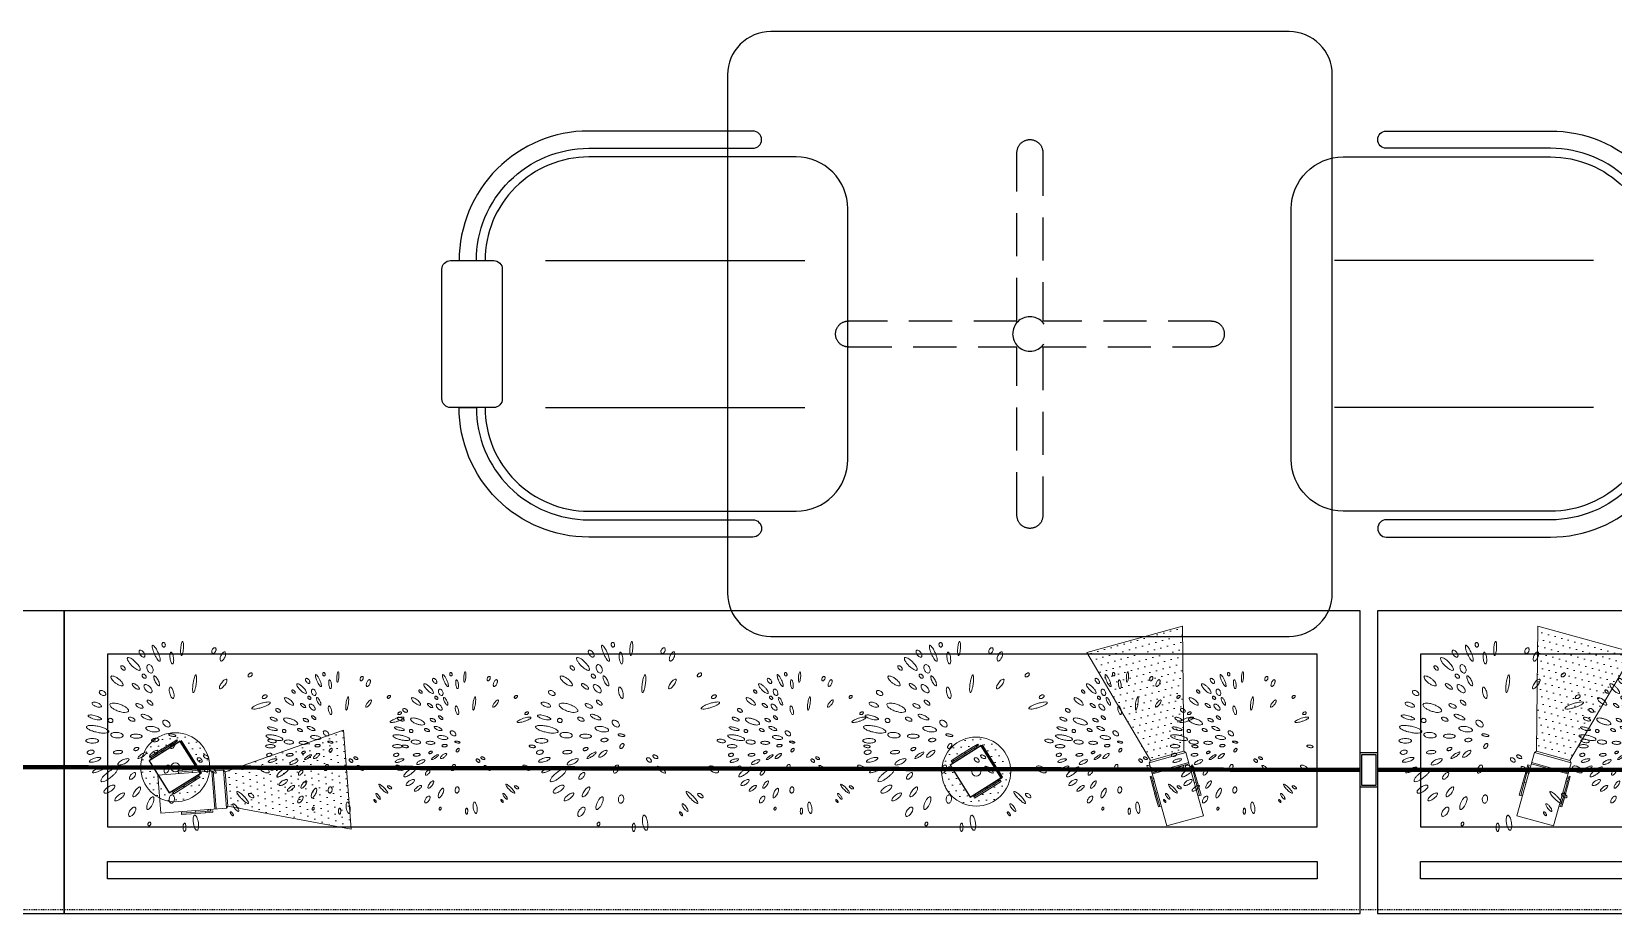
# Model space of a CAD drawing. Header units: millimetres. Extents: x 2562 to 7288, y 778 to 5635.
# Drawn here: x 4500.8 to 4683.9, y 969.2 to 1071.2 of the extents above; entities that cross this region are included whole.
import ezdxf

# ---------------------------------------------------------------- set-up
doc = ezdxf.new("R2010")
doc.units = ezdxf.units.MM
doc.set_wipeout_variables(frame=1)
doc.linetypes.add('HIDDEN', pattern=[0.375, 0.25, -0.125])
doc.linetypes.add('x-ref_base plan 1$0$C2-A104-16$0$HIDDEN', pattern=[0.375, 0.25, -0.125])
for name, color, linetype in [('0-gnl-gor2', 6, 'Continuous'), ('0-gnl-gor3', 252, 'Continuous'), ('0-gnl-gor5', 254, 'Continuous'), ('0-gnl-ust', 191, 'HIDDEN'), ('2-tef-aksesuar', 30, 'Continuous'), ('yeni string aydinlatma', 30, 'Continuous')]:
    doc.layers.add(name, color=color, linetype=linetype)
doc.layers.add('ONOFF_LI-11', color=7, linetype='Continuous', lineweight=0, true_color=0xcc33a1)
doc.linetypes.add('ZIGZAG', pattern='A,0.00254,-5.08,[131,ltypeshp.shx,S=5.08,R=0,X=-5.08,Y=0],-10.16,[131,ltypeshp.shx,S=5.08,R=180,X=5.08,Y=0],-5.08', length=20.32254)

# ---------------------------------------------------------------- blocks, each defined once
blk = doc.blocks.new('LI-11')
blk.add_wipeout([(-2.2, 3.19), (2.2, 3.19), (2.2, 0.81), (2.56, 0.81), (2.56, -2.83), (2.41, -2.83), (2.41, -2.56), (2.2, -2.56), (2.2, -4.41), (2, -4.61), (-2, -4.61), (-2.2, -4.41), (-2.2, -2.61), (-2.4, -2.61), (-2.4, -2.83), (-2.55, -2.83), (-2.56, 0.81), (-2.2, 0.81)]).dxf.layer = 'ONOFF_LI-11'
at = {"layer": 'ONOFF_LI-11', "ltscale": 3, "true_color": 0xf4cd0b}
h = blk.add_hatch(dxfattribs=at)
h.set_pattern_fill('DOTS', color=40, scale=0.5)
h.paths.add_polyline_path([(-5.75, -18.62), (5.75, -18.62), (2, -4.61), (-2, -4.61)])
at = {"layer": 'ONOFF_LI-11', "color": 251, "ltscale": 3}
for p, q in [((-2.2, 0.81), (-2.56, 0.81)), ((-2.56, 0.81), (-2.56, -0.81)), ((2.2, 0.81), (2.56, 0.81)), ((2.56, 0.81), (2.56, -0.81)), ((-2.2, -0.81), (-2.39, -0.81)), ((2.2, -0.81), (2.39, -0.81)), ((2.41, -1.95), (2.56, -1.95))]:
    blk.add_line(p, q, dxfattribs=at)
at = {"layer": 'ONOFF_LI-11', "ltscale": 3}
for points in [[(2.2, -4.41), (2.2, 3.19), (-2.2, 3.19), (-2.2, -4.41)], [(-2.2, -3.06), (2.2, -3.06)], [(-2.2, -3.21), (2.2, -3.21)], [(-2.2, -4.41), (2.2, -4.41)], [(-2, -4.61), (-2.2, -4.41)], [(-2, -4.61), (2, -4.61)], [(-2, -4.61), (2, -4.61)], [(2, -4.61), (2.2, -4.41)]]:
    blk.add_lwpolyline(points, dxfattribs=at)
at = {"layer": 'ONOFF_LI-11', "color": 251, "ltscale": 3}
for points in [[(-2.56, -1.95), (-2.56, 0.81)], [(-2.41, -1.95), (-2.38, 0.81)], [(2.41, -1.95), (2.38, 0.81)], [(2.56, -1.95), (2.56, 0.81)]]:
    blk.add_lwpolyline(points, dxfattribs=at)
for points in [[(-2.55, -2.83), (-2.4, -2.83), (-2.4, -1.95), (-2.55, -1.95)], [(-2.4, -2.21), (-2.2, -2.21), (-2.2, -2.61), (-2.4, -2.61)], [(2.2, -2.26), (2.41, -2.26), (2.41, -2.56), (2.2, -2.56)], [(2.41, -1.95), (2.56, -1.95), (2.56, -2.83), (2.41, -2.83)]]:
    blk.add_lwpolyline(points, close=True, dxfattribs=at)
at = {"layer": 'ONOFF_LI-11', "color": 40, "ltscale": 3, "true_color": 0xf4cd0b}
blk.add_lwpolyline([(-5.75, -18.62), (5.75, -18.62), (2, -4.61), (-2, -4.61), (-5.75, -18.62)], dxfattribs=at)
blk = doc.blocks.new('BP_Abelia grandiflora')
at = {"layer": '0-gnl-gor5', "lineweight": 9}
for points in [[(-0.0439, 0.2257, 0.261938), (-0.0448, 0.2249, 0.075007), (-0.0454, 0.2211, 0.035692), (-0.0451, 0.2169, 0.025978), (-0.044, 0.2111, 0.025978), (-0.0423, 0.2055, 0.035692), (-0.0406, 0.2017, 0.075007), (-0.0383, 0.1986, 0.261938), (-0.0372, 0.1982, 0.261938), (-0.0363, 0.199, 0.075007), (-0.0357, 0.2029, 0.035692), (-0.036, 0.2071, 0.025978), (-0.0371, 0.2128, 0.025978), (-0.0388, 0.2184, 0.035692), (-0.0405, 0.2223, 0.075007), (-0.0428, 0.2254, 0.261938)], [(-0.0182, 0.2289, 0.243416), (-0.0193, 0.2281, 0.082852), (-0.0205, 0.2245, 0.04109), (-0.0209, 0.2203, 0.030206), (-0.0205, 0.2146, 0.030206), (-0.0194, 0.209, 0.04109), (-0.018, 0.205, 0.082852), (-0.0159, 0.2019, 0.243416), (-0.0146, 0.2014, 0.243416), (-0.0135, 0.2022, 0.082852), (-0.0123, 0.2058, 0.04109), (-0.012, 0.21, 0.030206), (-0.0124, 0.2157, 0.030206), (-0.0135, 0.2213, 0.04109), (-0.0149, 0.2252, 0.082852), (-0.0169, 0.2284, 0.243416)], [(0.0025, 0.2302, 0.154562), (0.0008, 0.2297, 0.106795), (-0.0008, 0.2278, 0.073326), (-0.0017, 0.2253, 0.059836), (-0.002, 0.222, 0.059836), (-0.0016, 0.2187, 0.073326), (-0.0005, 0.2163, 0.106795), (0.0013, 0.2145, 0.154562), (0.003, 0.214, 0.154562), (0.0046, 0.2146, 0.106795), (0.0063, 0.2165, 0.073326), (0.0072, 0.219, 0.059836), (0.0075, 0.2223, 0.059836), (0.007, 0.2255, 0.073326), (0.0059, 0.228, 0.106795), (0.0042, 0.2298, 0.154562)], [(0.0309, 0.2284, 0.217322), (0.0291, 0.228, 0.092688), (0.0264, 0.2249, 0.049364), (0.0246, 0.2208, 0.036974), (0.023, 0.215, 0.036974), (0.0223, 0.209, 0.049364), (0.0226, 0.2045, 0.092688), (0.024, 0.2006, 0.217322), (0.0255, 0.1996, 0.217322), (0.0273, 0.2, 0.092688), (0.03, 0.2031, 0.049364), (0.0318, 0.2072, 0.036974), (0.0334, 0.213, 0.036974), (0.0341, 0.219, 0.049364), (0.0338, 0.2235, 0.092688), (0.0324, 0.2274, 0.217322)], [(0.0625, 0.2217, 0.256191), (0.0601, 0.2214, 0.077505), (0.0549, 0.2164, 0.037329), (0.0505, 0.2097, 0.027247), (0.0458, 0.1998, 0.027247), (0.0422, 0.1895, 0.037329), (0.0406, 0.1816, 0.077505), (0.0407, 0.1744, 0.256191), (0.0422, 0.1726, 0.256191), (0.0445, 0.1728, 0.077505), (0.0497, 0.1779, 0.037329), (0.0541, 0.1846, 0.027247), (0.0588, 0.1944, 0.027247), (0.0624, 0.2048, 0.037329), (0.0641, 0.2126, 0.077505), (0.0639, 0.2199, 0.256191)], [(-0.1169, 0.1861, 0.228205), (-0.1179, 0.1848, 0.088786), (-0.1179, 0.181, 0.045809), (-0.1169, 0.177, 0.034018), (-0.1147, 0.1718, 0.034018), (-0.1117, 0.167, 0.045809), (-0.109, 0.1638, 0.088786), (-0.1059, 0.1617, 0.228205), (-0.1043, 0.1617, 0.228205), (-0.1034, 0.163, 0.088786), (-0.1033, 0.1668, 0.045809), (-0.1044, 0.1708, 0.034018), (-0.1066, 0.176, 0.034018), (-0.1095, 0.1808, 0.045809), (-0.1123, 0.184, 0.088786), (-0.1154, 0.1861, 0.228205)], [(-0.0949, 0.2077, 0.206976), (-0.0962, 0.2062, 0.096084), (-0.0969, 0.2021, 0.052894), (-0.0962, 0.1976, 0.039992), (-0.0943, 0.1919, 0.039992), (-0.0914, 0.1866, 0.052894), (-0.0886, 0.183, 0.096084), (-0.0851, 0.1807, 0.206976), (-0.0831, 0.1807, 0.206976), (-0.0818, 0.1821, 0.096084), (-0.0811, 0.1862, 0.052894), (-0.0818, 0.1908, 0.039992), (-0.0837, 0.1965, 0.039992), (-0.0866, 0.2018, 0.052894), (-0.0894, 0.2054, 0.096084), (-0.0929, 0.2077, 0.206976)], [(-0.0624, 0.1861, 0.029169), (-0.0573, 0.1778, 0.03978), (-0.0528, 0.1723, 0.081053), (-0.0476, 0.1685, 0.247796), (-0.0454, 0.1685, 0.247796), (-0.0441, 0.1704, 0.081053), (-0.0445, 0.1768, 0.03978), (-0.0466, 0.1836, 0.029169), (-0.0507, 0.1924, 0.029169), (-0.0558, 0.2006, 0.03978), (-0.0603, 0.2061, 0.081053), (-0.0655, 0.21, 0.247796), (-0.0677, 0.2099, 0.247796), (-0.0689, 0.2081, 0.081053), (-0.0686, 0.2016, 0.03978), (-0.0665, 0.1949, 0.029169)], [(0.0872, 0.2131, 0.259831), (0.0859, 0.213, 0.07593), (0.0827, 0.2101, 0.036288), (0.0799, 0.2062, 0.026439), (0.0768, 0.2004, 0.026439), (0.0743, 0.1943, 0.036288), (0.0731, 0.1897, 0.07593), (0.0729, 0.1854, 0.259831), (0.0737, 0.1843, 0.259831), (0.0751, 0.1844, 0.07593), (0.0783, 0.1873, 0.036288), (0.0811, 0.1912, 0.026439), (0.0842, 0.197, 0.026439), (0.0866, 0.203, 0.036288), (0.0879, 0.2077, 0.07593), (0.088, 0.212, 0.259831)], [(0.1147, 0.1991, 0.205663), (0.1132, 0.1993, 0.096491), (0.1103, 0.1979, 0.053352), (0.1077, 0.1954, 0.040391), (0.105, 0.1915, 0.040391), (0.1029, 0.1873, 0.053352), (0.102, 0.1838, 0.096491), (0.1021, 0.1806, 0.205663), (0.103, 0.1793, 0.205663), (0.1046, 0.1791, 0.096491), (0.1075, 0.1806, 0.053352), (0.1101, 0.1831, 0.040391), (0.1128, 0.1869, 0.040391), (0.1148, 0.1912, 0.053352), (0.1158, 0.1946, 0.096491), (0.1157, 0.1979, 0.205663)], [(-0.1584, 0.1599, 0.17972), (-0.1593, 0.158, 0.103229), (-0.1587, 0.1544, 0.062965), (-0.157, 0.151, 0.049171), (-0.1537, 0.1471, 0.049171), (-0.1498, 0.144, 0.062965), (-0.1463, 0.1423, 0.103229), (-0.1427, 0.1419, 0.17972), (-0.1408, 0.1428, 0.17972), (-0.14, 0.1447, 0.103229), (-0.1405, 0.1483, 0.062965), (-0.1423, 0.1518, 0.049171), (-0.1455, 0.1556, 0.049171), (-0.1494, 0.1587, 0.062965), (-0.1529, 0.1604, 0.103229), (-0.1565, 0.1608, 0.17972)], [(-0.0361, 0.1647, 0.224678), (-0.0373, 0.1636, 0.090084), (-0.0382, 0.1598, 0.046944), (-0.0381, 0.1555, 0.034953), (-0.0369, 0.1499, 0.034953), (-0.035, 0.1445, 0.046944), (-0.0329, 0.1407, 0.090084), (-0.0301, 0.1379, 0.224678), (-0.0285, 0.1376, 0.224678), (-0.0273, 0.1387, 0.090084), (-0.0264, 0.1425, 0.046944), (-0.0265, 0.1468, 0.034953), (-0.0277, 0.1525, 0.034953), (-0.0296, 0.1579, 0.046944), (-0.0317, 0.1617, 0.090084), (-0.0345, 0.1644, 0.224678)], [(-0.0073, 0.1703, 0.208148), (-0.0086, 0.1698, 0.095716), (-0.0104, 0.1674, 0.052486), (-0.0115, 0.1642, 0.039639), (-0.0122, 0.1599, 0.039639), (-0.0122, 0.1556, 0.052486), (-0.0116, 0.1523, 0.095716), (-0.0102, 0.1497, 0.208148), (-0.0089, 0.149, 0.208148), (-0.0075, 0.1495, 0.095716), (-0.0058, 0.1519, 0.052486), (-0.0047, 0.155, 0.039639), (-0.004, 0.1593, 0.039639), (-0.004, 0.1637, 0.052486), (-0.0046, 0.1669, 0.095716), (-0.006, 0.1696, 0.208148)], [(0.0349, 0.1693, 0.191592), (0.0327, 0.169, 0.100474), (0.0295, 0.1664, 0.058435), (0.0271, 0.1626, 0.044925), (0.0251, 0.1571, 0.044925), (0.0241, 0.1513, 0.058435), (0.0242, 0.1468, 0.100474), (0.0257, 0.1429, 0.191592), (0.0274, 0.1416, 0.191592), (0.0296, 0.1419, 0.100474), (0.0328, 0.1445, 0.058435), (0.0352, 0.1483, 0.044925), (0.0372, 0.1538, 0.044925), (0.0382, 0.1596, 0.058435), (0.0381, 0.1641, 0.100474), (0.0366, 0.1679, 0.191592)], [(0.0696, 0.1689, 0.110174), (0.0678, 0.1694, 0.102587), (0.0658, 0.169, 0.093413), (0.0641, 0.1678, 0.08782), (0.0629, 0.1661, 0.08782), (0.0623, 0.164, 0.093413), (0.0624, 0.162, 0.102587), (0.0634, 0.1602, 0.110174), (0.0648, 0.159, 0.110174), (0.0666, 0.1586, 0.102587), (0.0686, 0.159, 0.093413), (0.0703, 0.1601, 0.08782), (0.0716, 0.1619, 0.08782), (0.0722, 0.1639, 0.093413), (0.072, 0.166, 0.102587), (0.0711, 0.1678, 0.110174)], [(0.1041, 0.1589, 0.219849), (0.1013, 0.1592, 0.09181), (0.0958, 0.156, 0.048525), (0.0909, 0.1509, 0.036269), (0.0857, 0.1431, 0.036269), (0.0816, 0.1346, 0.048525), (0.0797, 0.1279, 0.09181), (0.0797, 0.1215, 0.219849), (0.0813, 0.1192, 0.219849), (0.084, 0.119, 0.09181), (0.0896, 0.1222, 0.048525), (0.0944, 0.1273, 0.036269), (0.0997, 0.1351, 0.036269), (0.1038, 0.1435, 0.048525), (0.1057, 0.1503, 0.09181), (0.1057, 0.1567, 0.219849)], [(0.1382, 0.1775, 0.15118), (0.1365, 0.1782, 0.106997), (0.134, 0.1779, 0.074795), (0.1316, 0.1766, 0.061485), (0.1292, 0.1743, 0.061485), (0.1274, 0.1716, 0.074795), (0.1266, 0.169, 0.106997), (0.1268, 0.1664, 0.15118), (0.1278, 0.1649, 0.15118), (0.1295, 0.1642, 0.106997), (0.132, 0.1645, 0.074795), (0.1344, 0.1658, 0.061485), (0.1368, 0.1681, 0.061485), (0.1386, 0.1708, 0.074795), (0.1394, 0.1734, 0.106997), (0.1392, 0.176, 0.15118)], [(-0.1882, 0.1194, 0.136055), (-0.1885, 0.1183, 0.10695), (-0.1881, 0.1168, 0.081551), (-0.1873, 0.1156, 0.069671), (-0.1859, 0.1145, 0.069671), (-0.1842, 0.1138, 0.081551), (-0.1827, 0.1137, 0.10695), (-0.1813, 0.1141, 0.136055), (-0.1805, 0.1149, 0.136055), (-0.1802, 0.116, 0.10695), (-0.1805, 0.1174, 0.081551), (-0.1814, 0.1187, 0.069671), (-0.1828, 0.1198, 0.069671), (-0.1844, 0.1204, 0.081551), (-0.1859, 0.1206, 0.10695), (-0.1873, 0.1202, 0.136055)], [(-0.1503, 0.1158, 0.222164), (-0.1506, 0.1139, 0.090991), (-0.1487, 0.1099, 0.047763), (-0.1455, 0.1062, 0.035633), (-0.1404, 0.102, 0.035633), (-0.1348, 0.0986, 0.047763), (-0.1302, 0.0968, 0.090991), (-0.1258, 0.0964, 0.222164), (-0.1242, 0.0973, 0.222164), (-0.1238, 0.0992, 0.090991), (-0.1257, 0.1032, 0.047763), (-0.1289, 0.1069, 0.035633), (-0.134, 0.1111, 0.035633), (-0.1396, 0.1145, 0.047763), (-0.1442, 0.1163, 0.090991), (-0.1486, 0.1167, 0.222164)], [(-0.1156, 0.1428, 0.225102), (-0.1162, 0.1413, 0.08993), (-0.1152, 0.1376, 0.046807), (-0.1131, 0.134, 0.03484), (-0.1095, 0.1297, 0.03484), (-0.1053, 0.1259, 0.046807), (-0.1018, 0.1236, 0.08993), (-0.0982, 0.1225, 0.225102), (-0.0967, 0.123, 0.225102), (-0.0961, 0.1245, 0.08993), (-0.0971, 0.1282, 0.046807), (-0.0992, 0.1318, 0.03484), (-0.1028, 0.1361, 0.03484), (-0.1069, 0.1399, 0.046807), (-0.1104, 0.1422, 0.08993), (-0.1141, 0.1433, 0.225102)], [(-0.0742, 0.1435, 0.185857), (-0.075, 0.1421, 0.10188), (-0.0748, 0.1393, 0.060594), (-0.0736, 0.1365, 0.046923), (-0.0714, 0.1332, 0.046923), (-0.0686, 0.1304, 0.060594), (-0.066, 0.1288, 0.10188), (-0.0633, 0.1281, 0.185857), (-0.0618, 0.1286, 0.185857), (-0.061, 0.13, 0.10188), (-0.0612, 0.1328, 0.060594), (-0.0623, 0.1357, 0.046923), (-0.0646, 0.1389, 0.046923), (-0.0674, 0.1417, 0.060594), (-0.07, 0.1434, 0.10188), (-0.0727, 0.144, 0.185857)], [(-0.0304, 0.1171, 0.270783), (-0.0309, 0.1163, 0.071066), (-0.0307, 0.1129, 0.033234), (-0.0297, 0.1092, 0.024094), (-0.0277, 0.1044, 0.024094), (-0.0252, 0.0997, 0.033234), (-0.0231, 0.0966, 0.071066), (-0.0205, 0.0942, 0.270783), (-0.0196, 0.0941, 0.270783), (-0.019, 0.0949, 0.071066), (-0.0193, 0.0984, 0.033234), (-0.0203, 0.1021, 0.024094), (-0.0223, 0.1069, 0.024094), (-0.0248, 0.1115, 0.033234), (-0.0269, 0.1146, 0.071066), (-0.0294, 0.117, 0.270783)], [(-0.0097, 0.1225, 0.164937), (-0.0107, 0.1219, 0.10574), (-0.0115, 0.1203, 0.068929), (-0.0118, 0.1184, 0.055121), (-0.0115, 0.1159, 0.055121), (-0.0107, 0.1136, 0.068929), (-0.0096, 0.112, 0.10574), (-0.0081, 0.1109, 0.164937), (-0.007, 0.1108, 0.164937), (-0.006, 0.1114, 0.10574), (-0.0051, 0.113, 0.068929), (-0.0049, 0.115, 0.055121), (-0.0051, 0.1174, 0.055121), (-0.006, 0.1197, 0.068929), (-0.007, 0.1213, 0.10574), (-0.0085, 0.1224, 0.164937)], [(0.0237, 0.1248, 0.221241), (0.0221, 0.1244, 0.091319), (0.0196, 0.1216, 0.048066), (0.0178, 0.1178, 0.035885), (0.0163, 0.1124, 0.035885), (0.0156, 0.1069, 0.048066), (0.0158, 0.1028, 0.091319), (0.017, 0.0992, 0.221241), (0.0183, 0.0982, 0.221241), (0.0199, 0.0986, 0.091319), (0.0224, 0.1014, 0.048066), (0.0241, 0.1052, 0.035885), (0.0256, 0.1105, 0.035885), (0.0263, 0.1161, 0.048066), (0.0262, 0.1202, 0.091319), (0.025, 0.1238, 0.221241)], [(0.0661, 0.1221, 0.181524), (0.0647, 0.1224, 0.10285), (0.0625, 0.1216, 0.062262), (0.0604, 0.12, 0.048498), (0.0583, 0.1175, 0.048498), (0.0568, 0.1145, 0.062262), (0.0561, 0.1121, 0.10285), (0.0562, 0.1097, 0.181524), (0.057, 0.1086, 0.181524), (0.0584, 0.1082, 0.10285), (0.0606, 0.109, 0.062262), (0.0627, 0.1106, 0.048498), (0.0648, 0.1132, 0.048498), (0.0663, 0.1161, 0.062262), (0.067, 0.1186, 0.10285), (0.0669, 0.121, 0.181524)], [(0.1675, 0.1451, 0.224459), (0.1656, 0.1458, 0.090164), (0.1609, 0.1447, 0.047015), (0.1562, 0.1421, 0.035012), (0.1506, 0.1377, 0.035012), (0.1457, 0.1326, 0.047015), (0.1427, 0.1282, 0.090164), (0.1412, 0.1236, 0.224459), (0.1418, 0.1216, 0.224459), (0.1437, 0.1209, 0.090164), (0.1484, 0.122, 0.047015), (0.153, 0.1245, 0.035012), (0.1586, 0.129, 0.035012), (0.1635, 0.1341, 0.047015), (0.1665, 0.1385, 0.090164), (0.1681, 0.1431, 0.224459)], [(0.1873, 0.118, 0.167836), (0.1863, 0.1188, 0.105336), (0.1844, 0.119, 0.067731), (0.1823, 0.1185, 0.053888), (0.18, 0.1173, 0.053888), (0.178, 0.1156, 0.067731), (0.1767, 0.1139, 0.105336), (0.1762, 0.112, 0.167836), (0.1765, 0.1108, 0.167836), (0.1775, 0.1101, 0.105336), (0.1794, 0.1099, 0.067731), (0.1815, 0.1103, 0.053888), (0.1838, 0.1116, 0.053888), (0.1858, 0.1133, 0.067731), (0.1871, 0.1149, 0.105336), (0.1876, 0.1168, 0.167836)], [(-0.0318, 0.0896, 0.218092), (-0.0326, 0.0885, 0.092422), (-0.0328, 0.0851, 0.049107), (-0.0319, 0.0815, 0.036758), (-0.0299, 0.077, 0.036758), (-0.0273, 0.0729, 0.049107), (-0.0248, 0.0701, 0.092422), (-0.022, 0.0684, 0.218092), (-0.0205, 0.0685, 0.218092), (-0.0196, 0.0696, 0.092422), (-0.0195, 0.073, 0.049107), (-0.0203, 0.0766, 0.036758), (-0.0223, 0.0811, 0.036758), (-0.025, 0.0852, 0.049107), (-0.0274, 0.088, 0.092422), (-0.0303, 0.0897, 0.218092)], [(0.0052, 0.0784, 0.182227), (0.0039, 0.0779, 0.102698), (0.0023, 0.0761, 0.061989), (0.0013, 0.0736, 0.048238), (0.0008, 0.0702, 0.048238), (0.001, 0.0668, 0.061989), (0.0017, 0.0643, 0.102698), (0.003, 0.0623, 0.182227), (0.0043, 0.0617, 0.182227), (0.0056, 0.0621, 0.102698), (0.0072, 0.064, 0.061989), (0.0082, 0.0665, 0.048238), (0.0087, 0.0698, 0.048238), (0.0085, 0.0732, 0.061989), (0.0079, 0.0758, 0.102698), (0.0065, 0.0778, 0.182227)], [(0.0359, 0.0865, 0.213517), (0.0338, 0.0863, 0.093974), (0.0304, 0.0835, 0.050644), (0.0276, 0.0795, 0.038059), (0.0249, 0.0736, 0.038059), (0.0232, 0.0674, 0.050644), (0.0227, 0.0625, 0.093974), (0.0236, 0.0581, 0.213517), (0.025, 0.0567, 0.213517), (0.0271, 0.0569, 0.093974), (0.0305, 0.0597, 0.050644), (0.0333, 0.0637, 0.038059), (0.036, 0.0696, 0.038059), (0.0377, 0.0759, 0.050644), (0.0382, 0.0807, 0.093974), (0.0373, 0.0851, 0.213517)], [(0.0679, 0.0919, 0.234361), (0.0665, 0.0921, 0.086447), (0.0632, 0.0903, 0.043866), (0.0603, 0.0875, 0.032434), (0.0569, 0.0832, 0.032434), (0.0542, 0.0785, 0.043866), (0.0527, 0.0747, 0.086447), (0.0523, 0.071, 0.234361), (0.053, 0.0698, 0.234361), (0.0544, 0.0696, 0.086447), (0.0576, 0.0714, 0.043866), (0.0606, 0.0742, 0.032434), (0.0639, 0.0785, 0.032434), (0.0667, 0.0832, 0.043866), (0.0681, 0.087, 0.086447), (0.0686, 0.0907, 0.234361)], [(0.094, 0.0995, 0.190551), (0.0926, 0.0999, 0.100739), (0.0901, 0.0991, 0.058823), (0.0878, 0.0973, 0.045281), (0.0853, 0.0945, 0.045281), (0.0834, 0.0913, 0.058823), (0.0825, 0.0885, 0.100739), (0.0824, 0.0859, 0.190551), (0.0832, 0.0847, 0.190551), (0.0846, 0.0843, 0.100739), (0.0871, 0.0852, 0.058823), (0.0894, 0.0869, 0.045281), (0.0919, 0.0897, 0.045281), (0.0938, 0.0929, 0.058823), (0.0947, 0.0957, 0.100739), (0.0948, 0.0983, 0.190551)], [(0.1346, 0.0725, 0.173385), (0.1328, 0.0738, 0.104439), (0.1293, 0.0741, 0.065477), (0.1255, 0.0731, 0.051621), (0.1212, 0.0708, 0.051621), (0.1175, 0.0676, 0.065477), (0.1152, 0.0645, 0.104439), (0.1142, 0.0611, 0.173385), (0.1147, 0.059, 0.173385), (0.1165, 0.0577, 0.104439), (0.1201, 0.0574, 0.065477), (0.1238, 0.0584, 0.051621), (0.1281, 0.0607, 0.051621), (0.1318, 0.0639, 0.065477), (0.1341, 0.067, 0.104439), (0.1351, 0.0704, 0.173385)], [(0.1418, 0.0995, 0.211516), (0.1406, 0.1001, 0.094634), (0.1379, 0.0995, 0.051326), (0.1352, 0.098, 0.038641), (0.132, 0.0955, 0.038641), (0.1293, 0.0925, 0.051326), (0.1277, 0.0899, 0.094634), (0.1269, 0.0872, 0.211516), (0.1274, 0.086, 0.211516), (0.1285, 0.0855, 0.094634), (0.1313, 0.0861, 0.051326), (0.134, 0.0875, 0.038641), (0.1371, 0.0901, 0.038641), (0.1398, 0.0931, 0.051326), (0.1415, 0.0957, 0.094634), (0.1422, 0.0983, 0.211516)], [(0.1594, 0.073, 0.141068), (0.1582, 0.0738, 0.107148), (0.1564, 0.0742, 0.079281), (0.1545, 0.0738, 0.066799), (0.1524, 0.0727, 0.066799), (0.1507, 0.0711, 0.079281), (0.1497, 0.0694, 0.107148), (0.1494, 0.0676, 0.141068), (0.1499, 0.0662, 0.141068), (0.151, 0.0653, 0.107148), (0.1529, 0.065, 0.079281), (0.1548, 0.0654, 0.066799), (0.1569, 0.0665, 0.066799), (0.1586, 0.0681, 0.079281), (0.1596, 0.0698, 0.107148), (0.1598, 0.0716, 0.141068)], [(0.2035, 0.1, 0.241866), (0.2017, 0.1009, 0.08348), (0.1962, 0.1001, 0.041558), (0.1905, 0.0976, 0.030579), (0.1834, 0.0932, 0.030579), (0.1768, 0.088, 0.041558), (0.1726, 0.0835, 0.08348), (0.1699, 0.0786, 0.241866), (0.1702, 0.0766, 0.241866), (0.172, 0.0756, 0.08348), (0.1775, 0.0765, 0.041558), (0.1832, 0.0789, 0.030579), (0.1903, 0.0833, 0.030579), (0.1969, 0.0886, 0.041558), (0.2011, 0.0931, 0.08348), (0.2038, 0.098, 0.241866)], [(-0.2157, 0.0401, 0.218506), (-0.2154, 0.0389, 0.092278), (-0.2133, 0.0371, 0.048969), (-0.2106, 0.0359, 0.036642), (-0.2068, 0.0349, 0.036642), (-0.2029, 0.0344, 0.048969), (-0.1999, 0.0346, 0.092278), (-0.1974, 0.0355, 0.218506), (-0.1967, 0.0365, 0.218506), (-0.197, 0.0376, 0.092278), (-0.199, 0.0394, 0.048969), (-0.2017, 0.0406, 0.036642), (-0.2055, 0.0416, 0.036642), (-0.2095, 0.0421, 0.048969), (-0.2124, 0.0419, 0.092278), (-0.215, 0.041, 0.218506)], [(-0.1458, 0.0585, 0.14574), (-0.1458, 0.0563, 0.107166), (-0.1443, 0.0536, 0.077192), (-0.1418, 0.0515, 0.064269), (-0.1383, 0.05, 0.064269), (-0.1344, 0.0494, 0.077192), (-0.1312, 0.0498, 0.107166), (-0.1285, 0.0512, 0.14574), (-0.1273, 0.0531, 0.14574), (-0.1273, 0.0554, 0.107166), (-0.1288, 0.0581, 0.077192), (-0.1313, 0.0601, 0.064269), (-0.1348, 0.0617, 0.064269), (-0.1387, 0.0623, 0.077192), (-0.1419, 0.0619, 0.107166), (-0.1446, 0.0604, 0.14574)], [(-0.0748, 0.0608, 0.17178), (-0.0753, 0.059, 0.104715), (-0.0743, 0.0561, 0.066124), (-0.0723, 0.0535, 0.052265), (-0.0692, 0.0509, 0.052265), (-0.0655, 0.0491, 0.066124), (-0.0623, 0.0483, 0.104715), (-0.0593, 0.0486, 0.17178), (-0.0578, 0.0498, 0.17178), (-0.0574, 0.0516, 0.104715), (-0.0583, 0.0544, 0.066124), (-0.0603, 0.057, 0.052265), (-0.0635, 0.0596, 0.052265), (-0.0672, 0.0615, 0.066124), (-0.0703, 0.0622, 0.104715), (-0.0733, 0.0619, 0.17178)], [(-0.0205, 0.0374, 0.159367), (-0.0211, 0.0362, 0.106385), (-0.0211, 0.0342, 0.071268), (-0.0202, 0.0322, 0.05759), (-0.0187, 0.0301, 0.05759), (-0.0166, 0.0284, 0.071268), (-0.0147, 0.0275, 0.106385), (-0.0127, 0.0273, 0.159367), (-0.0115, 0.0279, 0.159367), (-0.0108, 0.0291, 0.106385), (-0.0109, 0.0311, 0.071268), (-0.0117, 0.0331, 0.05759), (-0.0133, 0.0352, 0.05759), (-0.0153, 0.0369, 0.071268), (-0.0173, 0.0378, 0.106385), (-0.0193, 0.0379, 0.159367)], [(0.012, 0.0369, 0.233435), (0.0111, 0.0368, 0.086805), (0.0093, 0.0354, 0.044155), (0.0079, 0.0333, 0.032669), (0.0064, 0.0302, 0.032669), (0.0053, 0.027, 0.044155), (0.0049, 0.0245, 0.086805), (0.0051, 0.0223, 0.233435), (0.0057, 0.0216, 0.233435), (0.0066, 0.0216, 0.086805), (0.0083, 0.0231, 0.044155), (0.0097, 0.0252, 0.032669), (0.0112, 0.0282, 0.032669), (0.0123, 0.0315, 0.044155), (0.0128, 0.034, 0.086805), (0.0126, 0.0362, 0.233435)], [(0.0453, 0.0441, 0.148782), (0.0434, 0.0454, 0.107096), (0.0403, 0.0456, 0.075846), (0.0371, 0.0447, 0.062692), (0.0338, 0.0425, 0.062692), (0.031, 0.0396, 0.075846), (0.0295, 0.0367, 0.107096), (0.0291, 0.0336, 0.148782), (0.03, 0.0315, 0.148782), (0.0319, 0.0302, 0.107096), (0.035, 0.03, 0.075846), (0.0382, 0.0309, 0.062692), (0.0416, 0.0331, 0.062692), (0.0443, 0.036, 0.075846), (0.0458, 0.0389, 0.107096), (0.0462, 0.042, 0.148782)], [(0.0981, 0.0721, 0.189405), (0.0969, 0.0727, 0.101026), (0.0946, 0.0725, 0.059252), (0.0923, 0.0715, 0.045676), (0.0897, 0.0696, 0.045676), (0.0874, 0.0673, 0.059252), (0.086, 0.0651, 0.101026), (0.0855, 0.0629, 0.189405), (0.0859, 0.0617, 0.189405), (0.087, 0.0611, 0.101026), (0.0893, 0.0613, 0.059252), (0.0916, 0.0623, 0.045676), (0.0943, 0.0642, 0.045676), (0.0966, 0.0665, 0.059252), (0.0979, 0.0686, 0.101026), (0.0985, 0.0709, 0.189405)], [(0.1513, 0.0468, 0.242243), (0.1503, 0.0477, 0.083327), (0.1468, 0.0483, 0.041444), (0.1429, 0.0479, 0.030488), (0.1377, 0.0467, 0.030488), (0.1327, 0.0448, 0.041444), (0.1293, 0.0429, 0.083327), (0.1267, 0.0404, 0.242243), (0.1265, 0.0392, 0.242243), (0.1274, 0.0382, 0.083327), (0.1309, 0.0377, 0.041444), (0.1348, 0.0381, 0.030488), (0.14, 0.0393, 0.030488), (0.145, 0.0412, 0.041444), (0.1484, 0.0431, 0.083327), (0.151, 0.0456, 0.242243)], [(0.1792, 0.0558, 0.150587), (0.178, 0.0578, 0.107025), (0.1752, 0.0595, 0.075054), (0.1717, 0.06, 0.06178), (0.1675, 0.0595, 0.06178), (0.1636, 0.058, 0.075054), (0.1608, 0.056, 0.107025), (0.1591, 0.0532, 0.150587), (0.1589, 0.0509, 0.150587), (0.1601, 0.0489, 0.107025), (0.163, 0.0472, 0.075054), (0.1664, 0.0467, 0.06178), (0.1706, 0.0472, 0.06178), (0.1745, 0.0487, 0.075054), (0.1773, 0.0507, 0.107025), (0.1791, 0.0535, 0.150587)], [(0.2216, 0.0378, 0.277561), (0.2205, 0.0388, 0.067974), (0.2151, 0.0394, 0.031398), (0.209, 0.0388, 0.0227), (0.2009, 0.0372, 0.0227), (0.1929, 0.0348, 0.031398), (0.1873, 0.0324, 0.067974), (0.1828, 0.0293, 0.277561), (0.1824, 0.0279, 0.277561), (0.1834, 0.0269, 0.067974), (0.1889, 0.0263, 0.031398), (0.1949, 0.0269, 0.0227), (0.203, 0.0285, 0.0227), (0.211, 0.031, 0.031398), (0.2166, 0.0333, 0.067974), (0.2211, 0.0364, 0.277561)], [(0.2153, 0.0698, 0.167894), (0.214, 0.071, 0.105327), (0.2112, 0.0717, 0.067707), (0.2082, 0.0713, 0.053864), (0.2047, 0.0699, 0.053864), (0.2015, 0.0678, 0.067707), (0.1994, 0.0656, 0.105327), (0.1983, 0.063, 0.167894), (0.1986, 0.0612, 0.167894), (0.1999, 0.06, 0.105327), (0.2026, 0.0594, 0.067707), (0.2056, 0.0598, 0.053864), (0.2092, 0.0611, 0.053864), (0.2124, 0.0632, 0.067707), (0.2144, 0.0654, 0.105327), (0.2155, 0.068, 0.167894)], [(-0.2179, 0.0108, 0.226996), (-0.2171, 0.009, 0.089235), (-0.2128, 0.0066, 0.046197), (-0.2076, 0.0053, 0.034337), (-0.2004, 0.0047, 0.034337), (-0.1932, 0.0051, 0.046197), (-0.188, 0.0062, 0.089235), (-0.1836, 0.0085, 0.226996), (-0.1827, 0.0103, 0.226996), (-0.1836, 0.0121, 0.089235), (-0.1878, 0.0145, 0.046197), (-0.1931, 0.0158, 0.034337), (-0.2003, 0.0164, 0.034337), (-0.2075, 0.016, 0.046197), (-0.2127, 0.0149, 0.089235), (-0.217, 0.0126, 0.226996)], [(0.1193, 0.0144, 0.224989), (0.1186, 0.0158, 0.089971), (0.1151, 0.0174, 0.046843), (0.1111, 0.0181, 0.03487), (0.1055, 0.0181, 0.03487), (0.1, 0.0173, 0.046843), (0.096, 0.0161, 0.089971), (0.0928, 0.014, 0.224989), (0.0922, 0.0125, 0.224989), (0.093, 0.0112, 0.089971), (0.0964, 0.0096, 0.046843), (0.1005, 0.0089, 0.03487), (0.1061, 0.0089, 0.03487), (0.1116, 0.0097, 0.046843), (0.1156, 0.0109, 0.089971), (0.1188, 0.0129, 0.224989)], [(0.1986, -0.0014, 0.244655), (0.198, -0.0002, 0.082347), (0.1947, 0.0016, 0.040717), (0.1907, 0.0027, 0.02991), (0.185, 0.0033, 0.02991), (0.1794, 0.0032, 0.040717), (0.1752, 0.0026, 0.082347), (0.1718, 0.0011, 0.244655), (0.1711, 0, 0.244655), (0.1716, -0.0013, 0.082347), (0.175, -0.0031, 0.040717), (0.179, -0.0041, 0.02991), (0.1846, -0.0047, 0.02991), (0.1903, -0.0046, 0.040717), (0.1944, -0.004, 0.082347), (0.1979, -0.0026, 0.244655)], [(0.2238, 0.0126, 0.132495), (0.2234, 0.014, 0.106693), (0.2222, 0.0153, 0.083176), (0.2206, 0.0161, 0.071819), (0.2184, 0.0164, 0.071819), (0.2163, 0.0161, 0.083176), (0.2146, 0.0153, 0.106693), (0.2134, 0.014, 0.132495), (0.213, 0.0126, 0.132495), (0.2134, 0.0112, 0.106693), (0.2146, 0.0098, 0.083176), (0.2163, 0.009, 0.071819), (0.2184, 0.0087, 0.071819), (0.2206, 0.009, 0.083176), (0.2222, 0.0098, 0.106693), (0.2234, 0.0112, 0.132495)], [(-0.0535, -0.0192, 0.151181), (-0.0547, -0.0184, 0.106997), (-0.0568, -0.0183, 0.074794), (-0.0589, -0.0189, 0.061485), (-0.0612, -0.0203, 0.061485), (-0.063, -0.0223, 0.074794), (-0.0641, -0.0242, 0.106997), (-0.0643, -0.0263, 0.151181), (-0.0638, -0.0276, 0.151181), (-0.0625, -0.0284, 0.106997), (-0.0605, -0.0286, 0.074794), (-0.0584, -0.028, 0.061485), (-0.0561, -0.0265, 0.061485), (-0.0542, -0.0246, 0.074794), (-0.0532, -0.0226, 0.106997), (-0.0529, -0.0206, 0.151181)], [(-0.0498, -0.0342, 0.175332), (-0.0509, -0.0338, 0.104088), (-0.0528, -0.0342, 0.064698), (-0.0546, -0.0353, 0.050853), (-0.0565, -0.0372, 0.050853), (-0.058, -0.0395, 0.064698), (-0.0587, -0.0415, 0.104088), (-0.0588, -0.0434, 0.175332), (-0.0582, -0.0444, 0.175332), (-0.0571, -0.0448, 0.104088), (-0.0551, -0.0444, 0.064698), (-0.0533, -0.0433, 0.050853), (-0.0514, -0.0414, 0.050853), (-0.0499, -0.0391, 0.064698), (-0.0492, -0.0371, 0.104088), (-0.0492, -0.0352, 0.175332)], [(0.1367, -0.0488, 0.30054), (0.1364, -0.0476, 0.057112), (0.1318, -0.0445, 0.025448), (0.1262, -0.0419, 0.018256), (0.1183, -0.0389, 0.018256), (0.1101, -0.0366, 0.025448), (0.1041, -0.0354, 0.057112), (0.0985, -0.0353, 0.30054), (0.0976, -0.036, 0.30054), (0.0979, -0.0371, 0.057112), (0.1025, -0.0403, 0.025448), (0.108, -0.0429, 0.018256), (0.116, -0.0458, 0.018256), (0.1242, -0.0482, 0.025448), (0.1302, -0.0493, 0.057112), (0.1358, -0.0495, 0.30054)], [(0.2184, -0.032, 0.290135), (0.2181, -0.0311, 0.062096), (0.2144, -0.0287, 0.028093), (0.2099, -0.0268, 0.020218), (0.2034, -0.0249, 0.020218), (0.1969, -0.0235, 0.028093), (0.192, -0.0229, 0.062096), (0.1876, -0.0232, 0.290135), (0.1869, -0.0239, 0.290135), (0.1872, -0.0249, 0.062096), (0.1909, -0.0273, 0.028093), (0.1954, -0.0291, 0.020218), (0.2018, -0.0311, 0.020218), (0.2084, -0.0325, 0.028093), (0.2132, -0.033, 0.062096), (0.2177, -0.0327, 0.290135)], [(-0.199, -0.0776, 0.203392), (-0.1984, -0.078, 0.097182), (-0.1969, -0.0782, 0.054153), (-0.1953, -0.0778, 0.04109), (-0.1933, -0.077, 0.04109), (-0.1914, -0.0758, 0.054153), (-0.1902, -0.0747, 0.097182), (-0.1895, -0.0733, 0.203392), (-0.1895, -0.0726, 0.203392), (-0.1901, -0.0721, 0.097182), (-0.1916, -0.072, 0.054153), (-0.1932, -0.0723, 0.04109), (-0.1952, -0.0732, 0.04109), (-0.1971, -0.0744, 0.054153), (-0.1983, -0.0755, 0.097182), (-0.199, -0.0768, 0.203392)], [(-0.0769, -0.0398, 0.241023), (-0.078, -0.0393, 0.083819), (-0.0811, -0.0402, 0.041814), (-0.0843, -0.042, 0.030784), (-0.0881, -0.0451, 0.030784), (-0.0915, -0.0485, 0.041814), (-0.0937, -0.0514, 0.083819), (-0.0949, -0.0545, 0.241023), (-0.0946, -0.0556, 0.241023), (-0.0935, -0.0561, 0.083819), (-0.0903, -0.0552, 0.041814), (-0.0872, -0.0534, 0.030784), (-0.0834, -0.0504, 0.030784), (-0.0799, -0.0469, 0.041814), (-0.0778, -0.044, 0.083819), (-0.0766, -0.0409, 0.241023)], [(-0.1913, -0.0915, 0.248362), (-0.1905, -0.0921, 0.080818), (-0.1875, -0.092, 0.039613), (-0.1843, -0.0911, 0.029036), (-0.1802, -0.0893, 0.029036), (-0.1764, -0.087, 0.039613), (-0.1738, -0.085, 0.080818), (-0.1719, -0.0826, 0.248362), (-0.1719, -0.0816, 0.248362), (-0.1728, -0.081, 0.080818), (-0.1758, -0.0811, 0.039613), (-0.1789, -0.082, 0.029036), (-0.183, -0.0838, 0.029036), (-0.1869, -0.0861, 0.039613), (-0.1895, -0.0881, 0.080818), (-0.1913, -0.0905, 0.248362)], [(-0.1769, -0.1172, 0.283742), (-0.1757, -0.1177, 0.065106), (-0.1707, -0.1163, 0.029758), (-0.1657, -0.1138, 0.021464), (-0.1591, -0.1096, 0.021464), (-0.1529, -0.1049, 0.029758), (-0.1488, -0.101, 0.065106), (-0.1457, -0.0969, 0.283742), (-0.1458, -0.0956, 0.283742), (-0.147, -0.0951, 0.065106), (-0.1519, -0.0965, 0.029758), (-0.157, -0.099, 0.021464), (-0.1636, -0.1032, 0.021464), (-0.1698, -0.1079, 0.029758), (-0.1739, -0.1118, 0.065106), (-0.177, -0.1159, 0.283742)], [(0.1147, -0.1173, 0.230196), (0.1152, -0.1159, 0.088039), (0.1142, -0.1123, 0.045175), (0.1121, -0.1087, 0.033499), (0.1085, -0.1045, 0.033499), (0.1044, -0.1007, 0.045175), (0.101, -0.0984, 0.088039), (0.0974, -0.0972, 0.230196), (0.096, -0.0977, 0.230196), (0.0955, -0.0991, 0.088039), (0.0965, -0.1027, 0.045175), (0.0986, -0.1063, 0.033499), (0.1021, -0.1105, 0.033499), (0.1062, -0.1143, 0.045175), (0.1097, -0.1166, 0.088039), (0.1132, -0.1178, 0.230196)], [(0.1909, -0.1037, 0.147171), (0.1914, -0.1021, 0.107141), (0.191, -0.0999, 0.076557), (0.1897, -0.0979, 0.06352), (0.1876, -0.096, 0.06352), (0.185, -0.0946, 0.076557), (0.1827, -0.0942, 0.107141), (0.1805, -0.0946, 0.147171), (0.1792, -0.0956, 0.147171), (0.1787, -0.0972, 0.107141), (0.1791, -0.0994, 0.076557), (0.1804, -0.1014, 0.06352), (0.1825, -0.1033, 0.06352), (0.1851, -0.1046, 0.076557), (0.1874, -0.1051, 0.107141), (0.1896, -0.1047, 0.147171)], [(-0.1656, -0.1316, 0.178273), (-0.1645, -0.1322, 0.103522), (-0.1623, -0.1319, 0.063533), (-0.1602, -0.1309, 0.049718), (-0.1579, -0.129, 0.049718), (-0.156, -0.1267, 0.063533), (-0.155, -0.1246, 0.103522), (-0.1547, -0.1224, 0.178273), (-0.1553, -0.1213, 0.178273), (-0.1564, -0.1207, 0.103522), (-0.1586, -0.121, 0.063533), (-0.1606, -0.122, 0.049718), (-0.163, -0.1239, 0.049718), (-0.1648, -0.1262, 0.063533), (-0.1659, -0.1283, 0.103522), (-0.1662, -0.1305, 0.178273)], [(0.1774, -0.124, 0.195041), (0.1777, -0.1223, 0.099565), (0.1765, -0.1193, 0.057161), (0.1742, -0.1165, 0.043768), (0.1706, -0.1136, 0.043768), (0.1665, -0.1114, 0.057161), (0.1631, -0.1103, 0.099565), (0.1599, -0.1104, 0.195041), (0.1585, -0.1114, 0.195041), (0.1581, -0.113, 0.099565), (0.1593, -0.1161, 0.057161), (0.1616, -0.1188, 0.043768), (0.1652, -0.1217, 0.043768), (0.1693, -0.1239, 0.057161), (0.1727, -0.125, 0.099565), (0.176, -0.1249, 0.195041)], [(-0.1142, -0.1767, 0.183113), (-0.1122, -0.1774, 0.102503), (-0.1087, -0.1765, 0.061647), (-0.1053, -0.1744, 0.047913), (-0.1016, -0.1708, 0.047913), (-0.0987, -0.1666, 0.061647), (-0.0972, -0.1628, 0.102503), (-0.097, -0.1592, 0.183113), (-0.098, -0.1573, 0.183113), (-0.1, -0.1566, 0.102503), (-0.1036, -0.1575, 0.061647), (-0.107, -0.1596, 0.047913), (-0.1107, -0.1632, 0.047913), (-0.1136, -0.1675, 0.061647), (-0.1151, -0.1712, 0.102503), (-0.1153, -0.1749, 0.183113)], [(0.044, -0.2073, 0.280106), (0.0452, -0.2064, 0.066799), (0.0464, -0.2004, 0.030719), (0.0465, -0.1937, 0.022187), (0.0456, -0.1846, 0.022187), (0.0439, -0.1755, 0.030719), (0.0419, -0.1692, 0.066799), (0.0391, -0.1638, 0.280106), (0.0377, -0.1632, 0.280106), (0.0365, -0.1642, 0.066799), (0.0352, -0.1701, 0.030719), (0.0352, -0.1768, 0.022187), (0.0361, -0.1859, 0.022187), (0.0378, -0.195, 0.030719), (0.0397, -0.2014, 0.066799), (0.0425, -0.2067, 0.280106)], [(0.1179, -0.1776, 0.145133), (0.1188, -0.1766, 0.107172), (0.1193, -0.1748, 0.077462), (0.119, -0.1729, 0.06459), (0.1181, -0.1708, 0.06459), (0.1167, -0.1689, 0.077462), (0.1151, -0.1678, 0.107172), (0.1134, -0.1674, 0.145133), (0.112, -0.1677, 0.145133), (0.1111, -0.1687, 0.107172), (0.1107, -0.1705, 0.077462), (0.1109, -0.1724, 0.06459), (0.1118, -0.1745, 0.06459), (0.1132, -0.1763, 0.077462), (0.1148, -0.1775, 0.107172), (0.1166, -0.1779, 0.145133)], [(-0.0475, -0.2051, 0.205061), (-0.0462, -0.205, 0.096676), (-0.044, -0.2033, 0.053564), (-0.0423, -0.2008, 0.040575), (-0.0407, -0.1971, 0.040575), (-0.0397, -0.1932, 0.053564), (-0.0396, -0.1902, 0.096676), (-0.0402, -0.1875, 0.205061), (-0.0412, -0.1866, 0.205061), (-0.0426, -0.1867, 0.096676), (-0.0447, -0.1884, 0.053564), (-0.0464, -0.1909, 0.040575), (-0.048, -0.1946, 0.040575), (-0.049, -0.1985, 0.053564), (-0.0492, -0.2015, 0.096676), (-0.0485, -0.2042, 0.205061)], [(0.0611, -0.2028, 0.150975), (0.0622, -0.2021, 0.107007), (0.0631, -0.2003, 0.074884), (0.0633, -0.1983, 0.061587), (0.0629, -0.1959, 0.061587), (0.0618, -0.1936, 0.074884), (0.0605, -0.1921, 0.107007), (0.0589, -0.1911, 0.150975), (0.0575, -0.1911, 0.150975), (0.0564, -0.1919, 0.107007), (0.0555, -0.1936, 0.074884), (0.0553, -0.1956, 0.061587), (0.0557, -0.1981, 0.061587), (0.0568, -0.2003, 0.074884), (0.0581, -0.2019, 0.107007), (0.0597, -0.2028, 0.150975)]]:
    blk.add_lwpolyline(points, format="xyb", close=True, dxfattribs=at)
blk = doc.blocks.new('M01-a')
at = {"layer": '0-gnl-gor3'}
blk.add_lwpolyline([(-75, 0), (75, 0), (75, 35), (-75, 35), (-75, 0)], dxfattribs=at)
for points in [[(-70, 10), (70, 10), (70, 30), (-70, 30)], [(-70, 6), (70, 6), (70, 4), (-70, 4)]]:
    blk.add_lwpolyline(points, close=True, dxfattribs=at)
at = {"layer": '0-gnl-gor3', "rotation": 99.98892723751042}
for p, xscale, yscale, zscale in [((-60.99, 20.44), 49.99999999999857, 49.99999999999857, 49.99999999999857), ((-8.99, 20.44), 49.99999999999857, 49.99999999999857, 49.99999999999857), ((28.95, 20.44), 49.99999999999857, 49.99999999999857, 49.99999999999857), ((-43.06, 19.69), 37.49999999999898, 37.49999999999898, 37.49999999999898), ((-28.36, 19.69), 37.49999999999898, 37.49999999999898, 37.49999999999898), ((10.39, 19.69), 37.49999999999898, 37.49999999999898, 37.49999999999898), ((48.34, 19.69), 37.49999999999898, 37.49999999999898, 37.49999999999898), ((61.66, 19.69), 37.49999999999898, 37.49999999999898, 37.49999999999898)]:
    blk.add_blockref('BP_Abelia grandiflora', p, dxfattribs=dict(at, xscale=xscale, yscale=yscale, zscale=zscale))
blk = doc.blocks.new('x-ref_base plan 1$0$sandalye')
for points in [[(4722.04, 1434.53, 0.414214), (4721.04, 1435.53), (4706.04, 1435.53, 0.414214), (4705.04, 1434.53), (4705.04, 1429.53, 0.414214), (4706.04, 1428.53), (4721.04, 1428.53, 0.414214), (4722.04, 1429.53)], [(4690.04, 1399.53), (4690.04, 1418.53, -0.414214), (4705.04, 1433.53), (4705.04, 1431.53, 0.414214), (4692.04, 1418.53), (4692.04, 1399.53, -1)], [(4737.04, 1399.53), (4737.04, 1418.53, 0.414214), (4722.04, 1433.53), (4722.04, 1431.53, -0.414214), (4735.04, 1418.53), (4735.04, 1399.53, 1)]]:
    blk.add_lwpolyline(points, format="xyb", close=True)
blk.add_lwpolyline([(4722.04, 1430.53, -0.414214), (4734.04, 1418.53), (4734.04, 1394.53, -0.414214), (4728.04, 1388.53), (4699.04, 1388.53, -0.414214), (4693.04, 1394.53), (4693.04, 1418.53, -0.414214), (4705.04, 1430.53)], format="xyb")
for points in [[(4705.04, 1423.53), (4705.04, 1393.53)], [(4722.04, 1423.53), (4722.04, 1393.53)]]:
    blk.add_lwpolyline(points)
blk.add_arc((4736.04, 1399.53), 1, 180, 0)
blk = doc.blocks.new('x-ref_base plan 1$0$masa sandalye kara masa')
blk.add_lwpolyline([(4484.12, 1341.93), (4544.12, 1341.93, -0.414214), (4549.12, 1336.93), (4549.12, 1276.93, -0.414214), (4544.12, 1271.93), (4484.12, 1271.93, -0.414214), (4479.12, 1276.93), (4479.12, 1336.93, -0.414214)], format="xyb", close=True)
at = {"linetype": 'x-ref_base plan 1$0$C2-A104-16$0$HIDDEN', "ltscale": 20}
for points in [[(4515.62, 1308.43), (4515.62, 1327.93, 0.414214), (4514.12, 1329.43), (4514.12, 1329.43, 0.414214), (4512.62, 1327.93), (4512.62, 1308.43)], [(4512.62, 1305.43), (4493.12, 1305.43, -0.414214), (4491.62, 1306.93), (4491.62, 1306.93, -0.414214), (4493.12, 1308.43), (4512.62, 1308.43)], [(4515.62, 1308.43), (4535.12, 1308.43, -0.414214), (4536.62, 1306.93), (4536.62, 1306.93, -0.414214), (4535.12, 1305.43), (4515.62, 1305.43)], [(4512.62, 1305.43), (4512.62, 1285.93, 0.414214), (4514.12, 1284.43), (4514.12, 1284.43, 0.414214), (4515.62, 1285.93), (4515.62, 1305.43)]]:
    blk.add_lwpolyline(points, format="xyb", dxfattribs=at)
blk.add_circle((4514.12, 1306.93), 2, dxfattribs=at)
blk = doc.blocks.new('150327 OUTDOR')
at = {"xscale": -1}
for name, p, rotation in [('x-ref_base plan 1$0$masa sandalye kara masa', (-56384.29, -19603.1, -15.81), 180), ('x-ref_base plan 1$0$sandalye', (-50502.71, -16196.5, -15.81), 90)]:
    blk.add_blockref(name, p, dxfattribs=dict(at, rotation=rotation))
at = {"rotation": 270}
blk.add_blockref('x-ref_base plan 1$0$sandalye', (-53228.45, -16196.5, -15.81), dxfattribs=at)
blk = doc.blocks.new('STRING LIGHT')
at = {"layer": 'ONOFF_LI-11', "ltscale": 3, "true_color": 0xf4cd0b}
h = blk.add_hatch(dxfattribs=at)
h.set_pattern_fill('DOTS', color=40, scale=0.5, angle=122.183569)
edge = h.paths.add_edge_path()
edge.add_arc((-61887.93, -18703.99), 4, 0, 360)
h.paths.add_polyline_path([(-61890.96, -18703.24), (-61888.62, -18706.96), (-61884.89, -18704.62), (-61887.37, -18700.97)], flags=16)
at = {"layer": '2-tef-aksesuar', "ltscale": 0.4, "elevation": 555.59}
blk.add_lwpolyline([(-61890.96, -18703.24), (-61888.62, -18706.96), (-61884.89, -18704.62), (-61887.37, -18700.97)], close=True, dxfattribs=at)
at = {"layer": 'ONOFF_LI-11', "color": 251, "ltscale": 3}
for p, q in [((-61890.83, -18702.74, 555.59), (-61889.46, -18701.87, 555.59)), ((-61889.27, -18702.17, 555.59), (-61889.38, -18702.01, 555.59)), ((-61888.41, -18701.39, 555.59), (-61888.49, -18701.26, 555.59)), ((-61890.64, -18703.04, 555.59), (-61890.83, -18702.74, 555.59)), ((-61888.3, -18706.76, 555.59), (-61888.11, -18707.06, 555.59)), ((-61888.11, -18707.06, 555.59), (-61886.74, -18706.2, 555.59)), ((-61886.93, -18705.9, 555.59), (-61886.82, -18706.06, 555.59))]:
    blk.add_line(p, q, dxfattribs=at)
at = {"layer": 'ONOFF_LI-11', "ltscale": 3, "elevation": 555.59}
for points in [[(-61887.41, -18701), (-61890.96, -18703.24), (-61888.62, -18706.96), (-61885.06, -18704.72)], [(-61885.06, -18704.72), (-61887.41, -18701)], [(-61887.13, -18701.06), (-61887.41, -18701)], [(-61885.02, -18704.7), (-61887.37, -18700.97)], [(-61884.89, -18704.62), (-61887.24, -18700.89)], [(-61885, -18704.45), (-61887.13, -18701.06)], [(-61885, -18704.45), (-61887.13, -18701.06)], [(-61885, -18704.45), (-61885.06, -18704.72)]]:
    blk.add_lwpolyline(points, dxfattribs=at)
at = {"layer": 'ONOFF_LI-11', "color": 251, "ltscale": 3, "elevation": 555.59}
for points in [[(-61888.49, -18701.26), (-61890.83, -18702.74)], [(-61888.41, -18701.39), (-61890.74, -18702.89)], [(-61885.85, -18705.46), (-61888.2, -18706.91)], [(-61885.77, -18705.59), (-61888.11, -18707.06)]]:
    blk.add_lwpolyline(points, dxfattribs=at)
for points in [[(-61888.41, -18701.39), (-61888.49, -18701.26), (-61887.75, -18700.8), (-61887.67, -18700.92)], [(-61888.05, -18701.4), (-61888.16, -18701.23), (-61887.9, -18701.07), (-61887.79, -18701.24)], [(-61885.03, -18705.12), (-61885.11, -18704.99), (-61885.85, -18705.46), (-61885.77, -18705.59)], [(-61885.64, -18705.32), (-61885.74, -18705.15), (-61885.41, -18704.94), (-61885.3, -18705.11)]]:
    blk.add_lwpolyline(points, close=True, dxfattribs=at)
at = {"layer": 'ONOFF_LI-11', "color": 40, "ltscale": 3, "true_color": 0xf4cd0b}
for radius in [4, 0.523]:
    blk.add_circle((-61887.93, -18703.99), radius, dxfattribs=at)

msp = doc.modelspace()

# ---------------------------------------------------------------- linework, layer by layer
at = {"layer": '0-gnl-ust', "ltscale": 0.4}
msp.add_line((4262.29, 969.62, -730.38), (6036.67, 969.62), dxfattribs=at)
at = {"layer": 'yeni string aydinlatma', "ltscale": 0.4, "elevation": 1382.9}
for points in [[(4656.57, 983.76), (4654.57, 983.76), (4654.57, 987.76), (4656.57, 987.76)], [(4656.37, 983.96), (4654.77, 983.96), (4654.77, 987.56), (4656.37, 987.56)]]:
    msp.add_lwpolyline(points, close=True, dxfattribs=at)

# ---------------------------------------------------------------- block references
at = {"layer": '0-gnl-gor3'}
msp.add_blockref('M01-a', (4429.57, 969.16, 1382.9), dxfattribs=at)
at = {"layer": 'ONOFF_LI-11', "xscale": -1}
for p, rotation in [((4633.46, 982.94, 1382.9), 195.5626832187812), ((4518.76, 983.21, 1382.9), 94.3643920315456)]:
    msp.add_blockref('LI-11', p, dxfattribs=dict(at, rotation=rotation))
at = {"layer": 'ONOFF_LI-11', "rotation": 164.4373167812426}
msp.add_blockref('LI-11', (4675.67, 982.94, 1382.9), dxfattribs=at)
at = {"layer": 'yeni string aydinlatma'}
msp.add_blockref('STRING LIGHT', (66498.05, 19689.56, 1382.9), dxfattribs=at)

# ---------------------------------------------------------------- next in the draw order: linework, layer by layer
at = {"layer": 'yeni string aydinlatma', "linetype": 'ZIGZAG', "ltscale": 0.01, "const_width": 0.5}
for points, elevation in [([(4353.04, 986.38), (4654.57, 985.76)], 427.03), ([(4656.57, 985.76), (4956.56, 985.76)], 1382.9)]:
    msp.add_lwpolyline(points, dxfattribs=dict(at, elevation=elevation))

# ---------------------------------------------------------------- next in the draw order: block references
at = {"layer": '0-gnl-gor2'}
msp.add_blockref('150327 OUTDOR', (56486.51, 21946.25), dxfattribs=at)
at = {"layer": '0-gnl-gor3'}
for p in [(4579.57, 969.16, 1382.9), (4731.56, 969.16, 1382.9)]:
    msp.add_blockref('M01-a', p, dxfattribs=at)
at = {"layer": 'yeni string aydinlatma'}
msp.add_blockref('STRING LIGHT', (66405.34, 19690.06, 427.03), dxfattribs=at)

doc.saveas('drawing.dxf')
